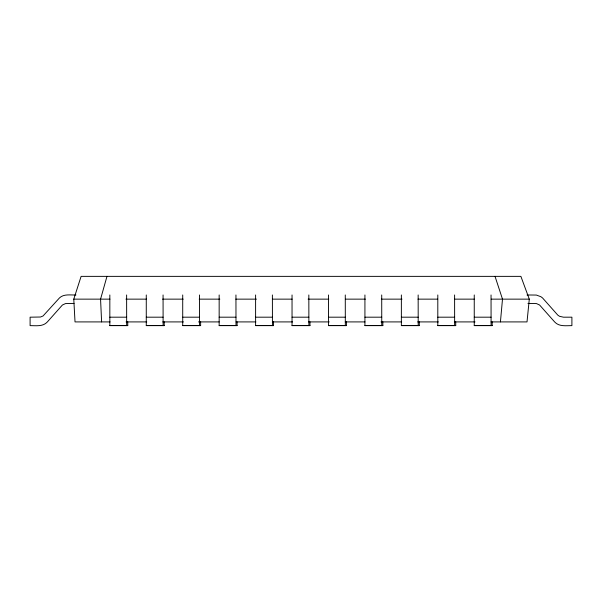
<?xml version="1.0" encoding="UTF-8"?>
<svg xmlns="http://www.w3.org/2000/svg" width="602" height="602" viewBox="0 0 602 602"><rect width="100%" height="100%" fill="white"/><g stroke="black" fill="none" stroke-linecap="round" stroke-linejoin="round"><path stroke-width="0.9" d="M500.428 321.912L502.497 299.141L495.025 276.363M110.076 321.912L75.024 321.912L73.775 299.141L81.112 276.363L520.888 276.363L529.293 299.141L527.013 321.912L491.021 321.912M106.975 276.363L100.564 299.141L101.61 321.912M75.935 294.965C70.464 295.213 63.925 293.693 59.493 297.907L43.058 315.967L40.522 317.013L30.1 317.186L30.1 325.637C35.879 325.592 42.93 326.848 47.302 321.995L62.397 305.026L65.513 303.581L74.061 303.408M73.775 299.141L109.955 299.141M125.923 299.141L146.579 299.141M162.548 299.141L183.204 299.141M199.172 299.141L219.828 299.141M235.796 299.141L256.452 299.141M272.42 299.141L292.143 299.141M308.104 299.141L328.767 299.141M345.668 299.141L365.391 299.141M381.352 299.141L402.016 299.141M417.976 299.141L437.699 299.141M454.6 299.141L474.323 299.141M491.224 299.141L529.293 299.141M527.939 303.408L536.487 303.581L539.603 305.026L554.698 321.995C559.07 326.848 566.121 325.592 571.9 325.637L571.9 317.186L563.472 317.186L559.551 316.313L557.798 315.124L542.507 297.907L540.882 296.718L536.374 295.063L527.006 294.972M109.835 317.186L126.668 317.186M146.271 317.186L163.112 317.186M182.715 317.186L199.555 317.186M219.158 317.186L235.992 317.186M255.602 317.186L272.435 317.186M292.038 317.186L308.879 317.186M328.481 317.186L345.322 317.186M364.925 317.186L381.758 317.186M401.368 317.186L418.202 317.186M437.804 317.186L454.645 317.186M474.248 317.186L491.089 317.186M126.066 321.912L146.76 321.912M162.751 321.912L183.444 321.912M198.494 321.912L219.188 321.912M236.119 321.912L255.873 321.912M272.804 321.912L292.557 321.912M308.548 321.912L329.241 321.912M345.224 321.912L364.978 321.912M380.968 321.912L401.662 321.912M417.653 321.912L438.346 321.912M454.337 321.912L475.031 321.912M109.835 325.456L127.752 325.456M146.271 325.456L164.195 325.456M182.715 325.456L200.632 325.456M219.158 325.456L237.075 325.456M255.602 325.456L273.519 325.456M292.038 325.456L309.962 325.456M328.481 325.456L346.398 325.456M364.925 325.456L382.842 325.456M401.368 325.456L419.285 325.456M437.804 325.456L455.729 325.456M474.248 325.456L492.165 325.456M491.044 294.965L491.089 325.637M454.6 294.965L454.645 325.637M418.157 294.965L418.202 325.637M381.713 294.965L381.758 325.637M345.277 294.965L345.322 325.637M308.834 294.965L308.879 325.637M272.39 294.965L272.435 325.637M235.946 294.965L235.992 325.637M199.51 294.965L199.555 325.637M163.067 294.965L163.112 325.637M126.623 294.965L126.668 325.637M492.165 321.784L492.165 325.637L474.248 325.637L474.248 294.965M455.729 321.784L455.729 325.637L437.804 325.637L437.804 294.965M419.285 321.784L419.285 325.637L401.368 325.637L401.368 294.965M382.842 321.784L382.842 325.637L364.925 325.637L364.925 294.965M346.398 321.784L346.398 325.637L328.481 325.637L328.481 294.965M309.962 321.784L309.962 325.637L292.038 325.637L292.038 294.965M273.519 321.784L273.519 325.637L255.602 325.637L255.602 294.965M237.075 321.784L237.075 325.637L219.158 325.637L219.158 294.965M200.632 321.784L200.632 325.637L182.715 325.637L182.715 294.965M164.195 321.784L164.195 325.637L146.271 325.637L146.271 294.965M127.752 321.784L127.752 325.637L109.835 325.637L109.835 294.965"/></g></svg>
